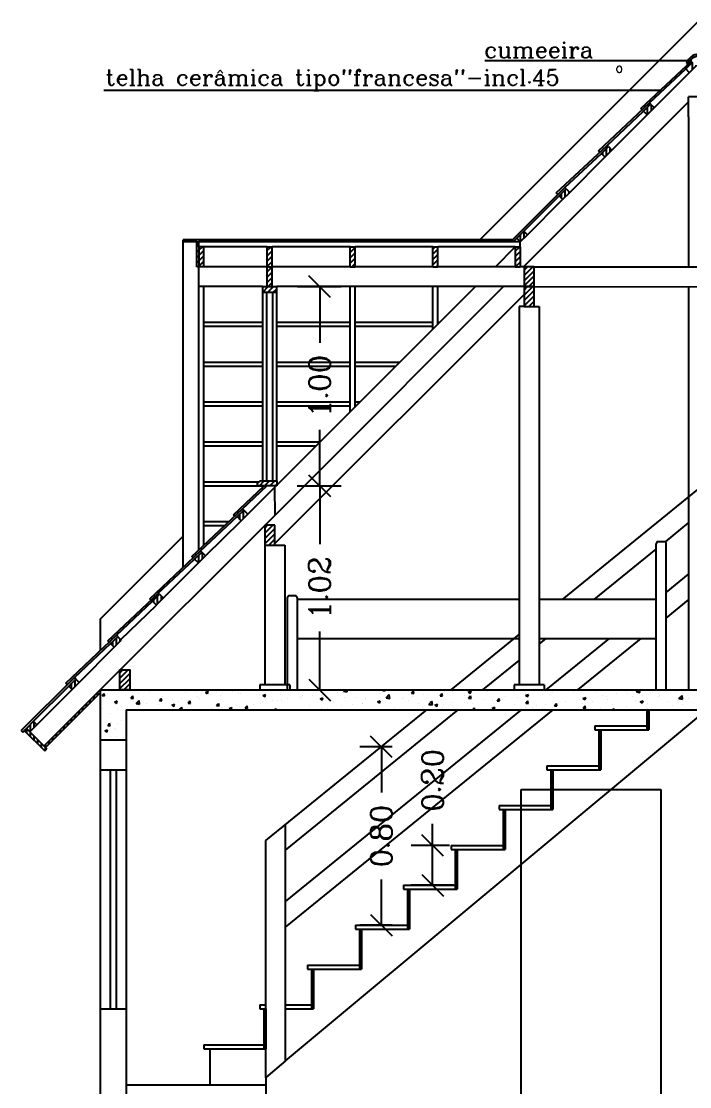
# Model space of a CAD drawing. Extents: x -79 to 141, y 7 to 81.
# Drawn here: x -57.72 to -54.37, y 42.88 to 48.23 of the extents above; entities that cross this region are included whole.
import ezdxf

# ---------------------------------------------------------------- set-up
doc = ezdxf.new("R2010")
doc.units = 0
doc.header["$LTSCALE"] = 10
doc.header["$MEASUREMENT"] = 0
doc.layers.get('0').update_dxf_attribs({"linetype": 'CONTINUOUS'})
doc.layers.get('DEFPOINTS').update_dxf_attribs({"linetype": 'CONTINUOUS'})
for name, color, linetype in [('CONCRETO', 5, 'CONTINUOUS'), ('COTAS', 244, 'CONTINUOUS'), ('EQUIPAMENTOS', 1, 'CONTINUOUS'), ('JANELA', 5, 'CONTINUOUS'), ('MADEIRAMENTODETELHADO', 244, 'CONTINUOUS'), ('PAREDECORTE', 3, 'CONTINUOUS'), ('PAREDES', 7, 'CONTINUOUS'), ('PORTA', 1, 'CONTINUOUS'), ('TEXTO', 1, 'CONTINUOUS')]:
    doc.layers.add(name, color=color, linetype=linetype)
doc.styles.add('ROMANC', font='ROMANC.SHX')
doc.styles.get("Standard").update_dxf_attribs({"font": 'ROMANC.SHX'})
doc.dimstyles.get("Standard").update_dxf_attribs({"dimscale": 0.6, "dimtxt": 0.18, "dimasz": 0.18, "dimexe": 0.18, "dimexo": 0.25, "dimgap": 0.09, "dimtad": 0, "dimzin": 0, "dimdsep": 46, "dimtxsty": 'Standard', "dimblk1": 'OBLIQUE', "dimblk2": 'OBLIQUE', "dimsah": 1, "dimcen": 0.09, "dimclrd": 30, "dimclre": 30, "dimadec": 0, "dimazin": 0, "dimtfac": 1, "dimtdec": 4, "dimtofl": 0, "dimtmove": 0, "dimatfit": 3, "dimldrblk": 'OBLIQUE', "dimfxl": 1, "dimtolj": 1, "dimtzin": 0, "dimarcsym": 0})

# ---------------------------------------------------------------- blocks, each defined once
blk = doc.blocks.new('_OBLIQUE')
at = {"color": 0, "linetype": 'ByBlock'}
blk.add_line((-0.5, -0.5), (0.5, 0.5), dxfattribs=at)
blk = doc.blocks.new('*D7')
at = {"color": 30, "linetype": 'ByBlock', "ltscale": 0.3}
for p, q in [((-33.1329, 68.416), (-32.913, 68.416)), ((-33.021, 68.416), (-33.021, 68.1349)), ((-33.021, 67.4167), (-33.021, 67.6978)), ((-33.1301, 67.4167), (-32.913, 67.4167))]:
    blk.add_line(p, q, dxfattribs=at)
at = {"layer": 'DEFPOINTS', "color": 0, "linetype": 'ByBlock', "ltscale": 0.3}
for p in [(-33.4329, 68.416), (-33.4301, 67.4167), (-33.021, 67.4167)]:
    blk.add_point(p, dxfattribs=at)
at = {"color": 30, "linetype": 'ByBlock', "ltscale": 0.3, "xscale": 0.108, "yscale": 0.108, "zscale": 0.108}
for p, rotation in [((-33.021, 68.416), 90), ((-33.021, 67.4167), 270)]:
    blk.add_blockref('_OBLIQUE', p, dxfattribs=dict(at, rotation=rotation))
at = {"color": 0, "linetype": 'ByBlock', "ltscale": 0.3, "insert": (-33.021, 67.9164), "char_height": 0.108, "attachment_point": 5, "rotation": 90}
blk.add_mtext('\\A1;1.00', dxfattribs=at)
blk = doc.blocks.new('*D4')
at = {"color": 30, "linetype": 'ByBlock', "ltscale": 0.3}
for p, q in [((-33.2056, 66.1077), (-33.3684, 66.1077)), ((-33.2604, 66.1077), (-33.2604, 65.8791)), ((-33.2604, 65.2133), (-33.2604, 65.4419)), ((-33.2056, 65.2133), (-33.3684, 65.2133))]:
    blk.add_line(p, q, dxfattribs=at)
at = {"layer": 'DEFPOINTS', "color": 0, "linetype": 'ByBlock', "ltscale": 0.3}
for p in [(-33.2604, 66.1077), (-32.9056, 66.1077), (-32.9056, 65.2133)]:
    blk.add_point(p, dxfattribs=at)
at = {"color": 30, "linetype": 'ByBlock', "ltscale": 0.3, "xscale": 0.108, "yscale": 0.108, "zscale": 0.108}
for p, rotation in [((-33.2604, 66.1077), 90), ((-33.2604, 65.2133), 270)]:
    blk.add_blockref('_OBLIQUE', p, dxfattribs=dict(at, rotation=rotation))
at = {"color": 0, "linetype": 'ByBlock', "ltscale": 0.3, "insert": (-33.2604, 65.6605), "char_height": 0.108, "attachment_point": 5, "rotation": 90}
blk.add_mtext('\\A1;{0.80}', dxfattribs=at)
blk = doc.blocks.new('*D6')
at = {"color": 30, "linetype": 'ByBlock', "ltscale": 0.3}
for p, q in [((-33.1336, 67.4167), (-32.913, 67.4167)), ((-33.021, 67.4167), (-33.021, 67.1236)), ((-33.021, 66.3933), (-33.021, 66.6865)), ((-33.0901, 66.3933), (-32.913, 66.3933))]:
    blk.add_line(p, q, dxfattribs=at)
at = {"layer": 'DEFPOINTS', "color": 0, "linetype": 'ByBlock', "ltscale": 0.3}
for p in [(-33.4336, 67.4167), (-33.3901, 66.3933), (-33.021, 66.3933)]:
    blk.add_point(p, dxfattribs=at)
at = {"color": 30, "linetype": 'ByBlock', "ltscale": 0.3, "xscale": 0.108, "yscale": 0.108, "zscale": 0.108}
for p, rotation in [((-33.021, 67.4167), 90), ((-33.021, 66.3933), 270)]:
    blk.add_blockref('_OBLIQUE', p, dxfattribs=dict(at, rotation=rotation))
at = {"color": 0, "linetype": 'ByBlock', "ltscale": 0.3, "insert": (-33.021, 66.905), "char_height": 0.108, "attachment_point": 5, "rotation": 90}
blk.add_mtext('\\A1;1.02', dxfattribs=at)
blk = doc.blocks.new('*D47')
at = {"color": 30, "linetype": 'ByBlock', "ltscale": 0.05}
for p, q in [((-35.6268, 35.0685), (-35.6268, 35.1765)), ((-35.5431, 35.0685), (-35.7348, 35.0685)), ((-35.6268, 34.8685), (-35.6268, 35.0685)), ((-35.5231, 34.8685), (-35.7348, 34.8685))]:
    blk.add_line(p, q, dxfattribs=at)
at = {"layer": 'DEFPOINTS', "color": 0, "linetype": 'ByBlock', "ltscale": 0.05}
for p in [(-35.6268, 35.0685), (-35.2431, 35.0685), (-35.2231, 34.8685)]:
    blk.add_point(p, dxfattribs=at)
at = {"color": 30, "linetype": 'ByBlock', "ltscale": 0.05, "xscale": 0.108, "yscale": 0.108, "zscale": 0.108}
for p, rotation in [((-35.6268, 35.0685), 90), ((-35.6268, 34.8685), 270)]:
    blk.add_blockref('_OBLIQUE', p, dxfattribs=dict(at, rotation=rotation))
at = {"color": 0, "linetype": 'ByBlock', "ltscale": 0.05, "insert": (-35.6268, 35.395), "char_height": 0.108, "attachment_point": 5, "rotation": 90}
blk.add_mtext('\\A1;{0.20}', dxfattribs=at)
blk = doc.blocks.new('*X49')
at = {"color": 0, "linetype": 'Continuous', "ltscale": 0.05}
for p, q in [((-37.1812, 36.0699), (-37.1812, 36.0915)), ((-37.1625, 36.0734), (-37.1625, 36.1092)), ((-37.1437, 36.0922), (-37.1437, 36.1031))]:
    blk.add_line(p, q, dxfattribs=at)
blk = doc.blocks.new('*X50')
at = {"color": 0, "linetype": 'Continuous', "ltscale": 0.05}
for p, q in [((-37.3875, 35.8534), (-37.3875, 35.8821)), ((-37.3687, 35.8667), (-37.3687, 35.9009)), ((-37.35, 35.8856), (-37.35, 35.8867)), ((-37.275, 35.8037), (-37.275, 35.8178)), ((-37.2562, 35.8225), (-37.2562, 35.8366)), ((-37.3312, 35.7475), (-37.3312, 35.7616)), ((-37.3125, 35.7662), (-37.3125, 35.7803)), ((-37.2937, 35.785), (-37.2937, 35.7991)), ((-37.3875, 35.6912), (-37.3875, 35.7053)), ((-37.3687, 35.71), (-37.3687, 35.7241)), ((-37.35, 35.7287), (-37.35, 35.7428)), ((-37.6125, 35.6542), (-37.6125, 35.6571)), ((-37.6125, 35.633), (-37.6125, 35.6542)), ((-37.5937, 35.6405), (-37.5937, 35.6759)), ((-37.575, 35.6593), (-37.575, 35.6874)), ((-37.4437, 35.635), (-37.4437, 35.6491)), ((-37.425, 35.6537), (-37.425, 35.6678)), ((-37.4062, 35.6725), (-37.4062, 35.6866)), ((-37.5937, 35.6142), (-37.5937, 35.6354)), ((-37.575, 35.5955), (-37.575, 35.6167)), ((-37.5562, 35.5767), (-37.5562, 35.5979)), ((-37.5, 35.5787), (-37.5, 35.5928)), ((-37.4812, 35.5975), (-37.4812, 35.6116)), ((-37.4625, 35.6162), (-37.4625, 35.6303)), ((-37.5375, 35.558), (-37.5375, 35.5792)), ((-37.5187, 35.5604), (-37.5187, 35.5741)), ((-37.5187, 35.5458), (-37.5187, 35.5604))]:
    blk.add_line(p, q, dxfattribs=at)
blk = doc.blocks.new('*X51')
at = {"color": 0, "linetype": 'Continuous', "ltscale": 0.05}
for p, q in [((-36.5437, 36.7041), (-36.5437, 36.7316)), ((-36.525, 36.7089), (-36.525, 36.7493)), ((-36.5062, 36.728), (-36.5062, 36.7317)), ((-36.7687, 36.5033), (-36.7687, 36.5067)), ((-36.75, 36.4868), (-36.75, 36.5244)), ((-36.7312, 36.5056), (-36.7312, 36.5365)), ((-36.975, 36.2869), (-36.975, 36.3)), ((-36.9562, 36.2806), (-36.9562, 36.3188)), ((-36.9375, 36.2992), (-36.9375, 36.32))]:
    blk.add_line(p, q, dxfattribs=at)
blk = doc.blocks.new('*X52')
at = {"color": 0, "linetype": 'Continuous', "ltscale": 0.05}
for p, q in [((-34.275, 38.9593), (-34.275, 38.9964)), ((-34.2562, 38.978), (-34.2562, 38.9821)), ((-34.2, 38.9455), (-34.2, 38.9826)), ((-34.1812, 38.9626), (-34.1812, 38.9639)), ((-34.5187, 38.7496), (-34.5187, 38.7524)), ((-34.5, 38.7343), (-34.5, 38.7712)), ((-34.4813, 38.753), (-34.4813, 38.7828)), ((-34.0125, 38.758), (-34.0125, 38.7778)), ((-33.9937, 38.7393), (-33.9937, 38.7761)), ((-33.975, 38.7446), (-33.975, 38.7574)), ((-34.725, 38.5316), (-34.725, 38.5453)), ((-34.7062, 38.528), (-34.7062, 38.564)), ((-34.6875, 38.5468), (-34.6875, 38.5648)), ((-33.8062, 38.5518), (-33.8062, 38.5598)), ((-33.7875, 38.533), (-33.7875, 38.569)), ((-33.7687, 38.5266), (-33.7687, 38.5503)), ((-34.9312, 38.3136), (-34.9312, 38.3384)), ((-34.9125, 38.3218), (-34.9125, 38.3571)), ((-34.8937, 38.3405), (-34.8937, 38.3468)), ((-33.5812, 38.3268), (-33.5812, 38.3605)), ((-33.5625, 38.3086), (-33.5625, 38.3434)), ((-35.1375, 38.0968), (-35.1375, 38.1321)), ((-35.1187, 38.1155), (-35.1187, 38.1475)), ((-33.375, 38.1205), (-33.375, 38.1425)), ((-33.3563, 38.1018), (-33.3563, 38.1371)), ((-33.3375, 38.1093), (-33.3375, 38.1184))]:
    blk.add_line(p, q, dxfattribs=at)
blk = doc.blocks.new('*X55')
at = {"color": 0, "linetype": 'Continuous', "ltscale": 0.05}
for p, q in [((-37.1451, 35.9079), (-37.1045, 35.9485)), ((-37.1451, 35.9344), (-37.131, 35.9485)), ((-37.1451, 35.8814), (-37.0951, 35.9314)), ((-37.1451, 35.8549), (-37.0951, 35.9049)), ((-37.1249, 35.8485), (-37.0951, 35.8783)), ((-37.0984, 35.8485), (-37.0951, 35.8518))]:
    blk.add_line(p, q, dxfattribs=at)
blk = doc.blocks.new('*X56')
at = {"color": 0, "linetype": 'Continuous', "ltscale": 0.05}
for p, q in [((-36.4463, 36.8719), (-36.4213, 36.8969)), ((-36.4198, 36.8719), (-36.3948, 36.8969)), ((-36.3932, 36.8719), (-36.3682, 36.8969)), ((-36.3667, 36.8719), (-36.3589, 36.8797)), ((-36.4189, 36.6606), (-36.4052, 36.6743)), ((-36.4189, 36.634), (-36.3787, 36.6743)), ((-36.4189, 36.6075), (-36.3689, 36.6575)), ((-36.4189, 36.581), (-36.3689, 36.631)), ((-36.3992, 36.5743), (-36.3689, 36.6045)), ((-36.3727, 36.5743), (-36.3689, 36.578))]:
    blk.add_line(p, q, dxfattribs=at)
blk = doc.blocks.new('*X57')
at = {"color": 0, "linetype": 'Continuous', "ltscale": 0.05}
for p, q in [((-36.7589, 38.0706), (-36.7489, 38.0806)), ((-36.7589, 38.0441), (-36.7489, 38.0541)), ((-36.7489, 38.0541), (-36.7319, 38.0712)), ((-36.7489, 38.0276), (-36.7239, 38.0526)), ((-36.4064, 38.0519), (-36.3872, 38.0712)), ((-36.4064, 38.0254), (-36.3814, 38.0504)), ((-35.9914, 38.0692), (-35.9894, 38.0712)), ((-35.9914, 38.0427), (-35.9664, 38.0677)), ((-35.5764, 38.0599), (-35.5652, 38.0712)), ((-35.5764, 38.0334), (-35.5514, 38.0584)), ((-35.1631, 38.049), (-35.1409, 38.0712)), ((-35.1631, 38.0224), (-35.1381, 38.0474)), ((-36.7589, 38.0176), (-36.7489, 38.0276)), ((-36.7589, 37.9911), (-36.7489, 38.0011)), ((-36.7489, 38.0011), (-36.7239, 38.0261)), ((-36.7489, 37.9746), (-36.7239, 37.9996)), ((-36.4064, 37.9989), (-36.3814, 38.0239)), ((-36.4064, 37.9724), (-36.3814, 37.9974)), ((-35.9914, 38.0161), (-35.9664, 38.0411)), ((-35.9914, 37.9896), (-35.9664, 38.0146)), ((-35.5764, 38.0069), (-35.5514, 38.0319)), ((-35.5764, 37.9804), (-35.5514, 38.0054)), ((-35.1631, 37.9959), (-35.1381, 38.0209)), ((-35.1614, 37.9712), (-35.1381, 37.9944)), ((-36.7524, 37.9712), (-36.7489, 37.9746)), ((-36.7258, 37.9712), (-36.7239, 37.9731)), ((-36.4064, 37.9458), (-36.3814, 37.9708)), ((-36.4064, 37.9193), (-36.3814, 37.9443)), ((-35.9834, 37.9712), (-35.9664, 37.9881)), ((-35.5591, 37.9712), (-35.5514, 37.9788)), ((-36.4064, 37.8928), (-36.3814, 37.9178)), ((-36.4016, 37.8712), (-36.3814, 37.8913)), ((-36.4289, 37.8438), (-36.4016, 37.8712)), ((-36.4289, 37.8703), (-36.4281, 37.8712)), ((-36.4051, 37.8412), (-36.3751, 37.8712)), ((-36.3785, 37.8412), (-36.3589, 37.8608))]:
    blk.add_line(p, q, dxfattribs=at)
blk = doc.blocks.new('*X58')
at = {"color": 0, "linetype": 'Continuous', "ltscale": 0.05}
for p, q in [((-35.1193, 37.8277), (-35.0757, 37.8712)), ((-35.1193, 37.8542), (-35.1023, 37.8712)), ((-35.1193, 37.8011), (-35.0693, 37.8511)), ((-35.1193, 37.7746), (-35.0693, 37.8246)), ((-35.0962, 37.7712), (-35.0693, 37.7981)), ((-35.0697, 37.7712), (-35.0693, 37.7716))]:
    blk.add_line(p, q, dxfattribs=at)
blk = doc.blocks.new('*X95')
at = {"color": 0, "linetype": 'Continuous', "ltscale": 0.05}
for p, q in [((-37.2421, 35.8435), (-37.2421, 35.8435)), ((-37.2342, 35.8199), (-37.2245, 35.8314)), ((-37.2342, 35.8199), (-37.2222, 35.8189)), ((-37.2222, 35.8189), (-37.2245, 35.8314)), ((-37.2099, 35.8281), (-37.2099, 35.8281)), ((-37.1543, 35.8149), (-37.1543, 35.8149)), ((-37.0907, 35.8073), (-37.0811, 35.8188)), ((-37.0907, 35.8073), (-37.0787, 35.8063)), ((-37.0836, 35.8447), (-37.0836, 35.8447)), ((-37.0787, 35.8063), (-37.081, 35.8189)), ((-37.0504, 35.8299), (-37.0504, 35.8299)), ((-36.9987, 35.8485), (-36.9944, 35.8456)), ((-36.9943, 35.8456), (-36.9934, 35.8485)), ((-36.9477, 35.844), (-36.9477, 35.844)), ((-36.9472, 35.7948), (-36.9376, 35.8063)), ((-36.9353, 35.7938), (-36.9376, 35.8063)), ((-36.9324, 35.8135), (-36.9324, 35.8135)), ((-36.873, 35.8459), (-36.873, 35.8459)), ((-36.834, 35.8056), (-36.834, 35.8056)), ((-36.8158, 35.8336), (-36.8158, 35.8336)), ((-36.7663, 35.8414), (-36.7663, 35.8414)), ((-36.7582, 35.8156), (-36.7582, 35.8156)), ((-36.7453, 35.8052), (-36.7453, 35.8052)), ((-36.7169, 35.8363), (-36.7029, 35.8417)), ((-36.7169, 35.8363), (-36.707, 35.8296)), ((-36.7069, 35.8296), (-36.7029, 35.8417)), ((-36.6595, 35.8368), (-36.6595, 35.8368)), ((-36.6426, 35.8193), (-36.6426, 35.8193)), ((-36.6319, 35.8322), (-36.6319, 35.8322)), ((-36.5819, 35.8388), (-36.5819, 35.8388)), ((-36.5527, 35.8323), (-36.5527, 35.8323)), ((-36.5416, 35.8321), (-36.5416, 35.8321)), ((-36.446, 35.8278), (-36.446, 35.8278)), ((-36.4377, 35.8471), (-36.4377, 35.8471)), ((-36.4295, 35.8203), (-36.4155, 35.8256)), ((-36.4295, 35.8203), (-36.4195, 35.8136)), ((-36.4195, 35.8136), (-36.4154, 35.8257)), ((-36.3392, 35.8233), (-36.3392, 35.8233)), ((-36.3066, 35.8031), (-36.3066, 35.8031)), ((-36.2409, 35.8143), (-36.2409, 35.8143)), ((-36.2364, 35.8074), (-36.2364, 35.8074)), ((-36.2324, 35.8188), (-36.2324, 35.8188)), ((-36.1803, 35.8197), (-36.1803, 35.8197)), ((-36.142, 35.8042), (-36.128, 35.8096)), ((-36.142, 35.8042), (-36.1321, 35.7975)), ((-36.1325, 35.8224), (-36.1325, 35.8224)), ((-36.1321, 35.7976), (-36.128, 35.8096)), ((-36.1302, 35.8263), (-36.1302, 35.8263)), ((-36.1257, 35.8143), (-36.1257, 35.8143)), ((-36.1242, 35.8344), (-36.1242, 35.8344)), ((-36.0545, 35.8363), (-36.0545, 35.8363)), ((-36.0298, 35.8364), (-36.0298, 35.8364)), ((-36.0238, 35.842), (-36.0175, 35.8485)), ((-36.0238, 35.842), (-36.006, 35.8392)), ((-36.0189, 35.8098), (-36.0189, 35.8098)), ((-36.0059, 35.8393), (-36.007, 35.8485)), ((-35.9597, 35.8105), (-35.9597, 35.8105)), ((-35.9121, 35.8053), (-35.9121, 35.8053)), ((-35.843, 35.8305), (-35.843, 35.8305)), ((-35.8274, 35.8448), (-35.8243, 35.8485)), ((-35.8274, 35.8448), (-35.8154, 35.8438)), ((-35.8154, 35.8438), (-35.8163, 35.8485)), ((-35.8103, 35.8089), (-35.7947, 35.8251)), ((-35.8103, 35.8089), (-35.7925, 35.8061)), ((-35.7925, 35.8061), (-35.7947, 35.8251)), ((-35.7287, 35.8072), (-35.7287, 35.8072)), ((-35.7247, 35.8118), (-35.7247, 35.8118)), ((-35.6839, 35.8323), (-35.6743, 35.8438)), ((-35.6839, 35.8323), (-35.672, 35.8312)), ((-35.6803, 35.8485), (-35.6766, 35.846)), ((-35.6786, 35.8138), (-35.6786, 35.8138)), ((-35.6766, 35.846), (-35.6758, 35.8485)), ((-35.6719, 35.8313), (-35.6743, 35.8438)), ((-35.6237, 35.8246), (-35.6237, 35.8246)), ((-35.6029, 35.8238), (-35.6029, 35.8238)), ((-35.5405, 35.8197), (-35.5308, 35.8312)), ((-35.5405, 35.8197), (-35.5285, 35.8187)), ((-35.5285, 35.8187), (-35.5308, 35.8312)), ((-35.5198, 35.8396), (-35.5198, 35.8396)), ((-35.4765, 35.8404), (-35.4765, 35.8404)), ((-35.4265, 35.847), (-35.4265, 35.847)), ((-35.4168, 35.8206), (-35.4168, 35.8206)), ((-35.3992, 35.8367), (-35.3851, 35.8421)), ((-35.3992, 35.8367), (-35.3892, 35.83)), ((-35.397, 35.8072), (-35.3874, 35.8187)), ((-35.397, 35.8072), (-35.3851, 35.8061)), ((-35.3892, 35.83), (-35.3851, 35.8421)), ((-35.385, 35.8062), (-35.3874, 35.8187)), ((-35.3001, 35.8406), (-35.3001, 35.8406)), ((-35.2536, 35.7946), (-35.2439, 35.8061)), ((-35.2416, 35.7936), (-35.2439, 35.8061)), ((-35.2146, 35.8149), (-35.2146, 35.8149)), ((-35.1512, 35.8113), (-35.1512, 35.8113)), ((-35.1119, 35.8289), (-35.1119, 35.8289)), ((-35.1117, 35.8207), (-35.0977, 35.8261)), ((-35.1117, 35.8207), (-35.1018, 35.814)), ((-35.1017, 35.814), (-35.0977, 35.8261)), ((-35.0249, 35.8279), (-35.0249, 35.8279)), ((-35.0109, 35.8417), (-35.0109, 35.8417)), ((-34.9761, 35.844), (-34.9761, 35.844)), ((-34.9748, 35.8345), (-34.9748, 35.8345)), ((-34.8991, 35.8445), (-34.8991, 35.8445)), ((-34.8693, 35.8395), (-34.8693, 35.8395)), ((-34.8243, 35.8047), (-34.8103, 35.8101)), ((-34.8243, 35.8047), (-34.8144, 35.798)), ((-34.8143, 35.798), (-34.8103, 35.8101)), ((-34.8068, 35.8042), (-34.8068, 35.8042)), ((-34.7625, 35.835), (-34.7625, 35.835)), ((-34.7252, 35.8214), (-34.7252, 35.8214)), ((-34.7058, 35.817), (-34.7058, 35.817)), ((-34.6558, 35.8304), (-34.6558, 35.8304)), ((-34.6086, 35.8414), (-34.6086, 35.8414)), ((-34.6019, 35.832), (-34.6019, 35.832)), ((-34.5733, 35.8154), (-34.5733, 35.8154)), ((-34.5561, 35.8382), (-34.5463, 35.8485)), ((-34.5561, 35.8382), (-34.5384, 35.8354)), ((-34.549, 35.8259), (-34.549, 35.8259)), ((-34.5383, 35.8355), (-34.5398, 35.8485)), ((-34.5232, 35.822), (-34.5232, 35.822)), ((-34.4992, 35.8461), (-34.4992, 35.8461)), ((-34.4844, 35.8483), (-34.4844, 35.8483)), ((-34.4475, 35.832), (-34.4475, 35.832)), ((-34.444, 35.8175), (-34.444, 35.8175)), ((-34.4422, 35.8214), (-34.4422, 35.8214)), ((-34.3776, 35.8438), (-34.3776, 35.8438)), ((-34.3619, 35.8485), (-34.3589, 35.8465)), ((-34.3589, 35.8465), (-34.3582, 35.8485)), ((-34.3427, 35.8051), (-34.3271, 35.8213)), ((-34.3427, 35.8051), (-34.3249, 35.8023)), ((-34.3355, 35.8169), (-34.3355, 35.8169)), ((-34.3274, 35.8375), (-34.3274, 35.8375)), ((-34.3249, 35.8023), (-34.3271, 35.8213)), ((-34.2967, 35.8073), (-34.2967, 35.8073)), ((-37.2323, 35.7572), (-37.2323, 35.7572)), ((-37.1724, 35.7878), (-37.1584, 35.7932)), ((-37.1724, 35.7878), (-37.1624, 35.7811)), ((-37.1657, 35.7735), (-37.1657, 35.7735)), ((-37.1624, 35.7811), (-37.1583, 35.7932)), ((-37.1362, 35.7658), (-37.1362, 35.7658)), ((-37.1255, 35.7527), (-37.1255, 35.7527)), ((-37.0861, 35.7724), (-37.0861, 35.7724)), ((-37.0645, 35.7796), (-37.0489, 35.7958)), ((-37.0645, 35.7796), (-37.0467, 35.7768)), ((-37.0528, 35.7633), (-37.0528, 35.7633)), ((-37.0491, 35.7935), (-37.0491, 35.7935)), ((-37.0467, 35.7768), (-37.0489, 35.7958)), ((-37.0104, 35.7824), (-37.0104, 35.7824)), ((-36.9502, 35.7774), (-36.9502, 35.7774)), ((-36.9472, 35.7948), (-36.9353, 35.7937)), ((-36.8849, 35.7718), (-36.8709, 35.7771)), ((-36.8849, 35.7718), (-36.875, 35.7651)), ((-36.8841, 35.799), (-36.8841, 35.799)), ((-36.875, 35.7651), (-36.8709, 35.7772)), ((-36.8491, 35.7902), (-36.8491, 35.7902)), ((-36.8491, 35.7485), (-36.8355, 35.7627)), ((-36.8338, 35.7485), (-36.8354, 35.7627)), ((-36.8038, 35.7822), (-36.7942, 35.7937)), ((-36.8038, 35.7822), (-36.7918, 35.7812)), ((-36.7918, 35.7812), (-36.7941, 35.7938)), ((-36.6845, 35.7533), (-36.6845, 35.7533)), ((-36.6603, 35.7697), (-36.6507, 35.7812)), ((-36.6603, 35.7697), (-36.6484, 35.7686)), ((-36.6484, 35.7687), (-36.6507, 35.7812)), ((-36.645, 35.7527), (-36.645, 35.7527)), ((-36.6345, 35.7599), (-36.6345, 35.7599)), ((-36.5975, 35.7558), (-36.5835, 35.7611)), ((-36.5975, 35.7558), (-36.5876, 35.749)), ((-36.5908, 35.7543), (-36.5908, 35.7543)), ((-36.5875, 35.7491), (-36.5835, 35.7612)), ((-36.5587, 35.7699), (-36.5587, 35.7699)), ((-36.544, 35.7655), (-36.544, 35.7655)), ((-36.5169, 35.7571), (-36.5072, 35.7686)), ((-36.5169, 35.7571), (-36.5049, 35.7561)), ((-36.5049, 35.7561), (-36.5072, 35.7687)), ((-36.4742, 35.7743), (-36.4742, 35.7743)), ((-36.4401, 35.7805), (-36.4401, 35.7805)), ((-36.4324, 35.7865), (-36.4324, 35.7865)), ((-36.3824, 35.7931), (-36.3824, 35.7931)), ((-36.3702, 35.7485), (-36.3638, 35.7561)), ((-36.3624, 35.7485), (-36.3638, 35.7561)), ((-36.3575, 35.7943), (-36.3575, 35.7943)), ((-36.3374, 35.7946), (-36.3374, 35.7946)), ((-36.3096, 35.7504), (-36.3096, 35.7504)), ((-36.193, 35.7704), (-36.193, 35.7704)), ((-36.135, 35.7558), (-36.135, 35.7558)), ((-36.1071, 35.7574), (-36.1071, 35.7574)), ((-36.0763, 35.7904), (-36.0763, 35.7904)), ((-36.0323, 35.7699), (-36.0323, 35.7699)), ((-35.9808, 35.774), (-35.9808, 35.774)), ((-35.9312, 35.7827), (-35.9312, 35.7827)), ((-35.9307, 35.7806), (-35.9307, 35.7806)), ((-35.855, 35.7906), (-35.855, 35.7906)), ((-35.8546, 35.7882), (-35.8406, 35.7936)), ((-35.8546, 35.7882), (-35.8447, 35.7815)), ((-35.8446, 35.7815), (-35.8406, 35.7936)), ((-35.8274, 35.7977), (-35.8274, 35.7977)), ((-35.8054, 35.8008), (-35.8054, 35.8008)), ((-35.7667, 35.7605), (-35.7667, 35.7605)), ((-35.6986, 35.7962), (-35.6986, 35.7962)), ((-35.65, 35.7805), (-35.65, 35.7805)), ((-35.6261, 35.758), (-35.6261, 35.758)), ((-35.5969, 35.7758), (-35.5813, 35.792)), ((-35.5969, 35.7758), (-35.5791, 35.773)), ((-35.5918, 35.7917), (-35.5918, 35.7917)), ((-35.5791, 35.773), (-35.5813, 35.792)), ((-35.5672, 35.7722), (-35.5532, 35.7776)), ((-35.5672, 35.7722), (-35.5572, 35.7655)), ((-35.5572, 35.7655), (-35.5532, 35.7776)), ((-35.5334, 35.8005), (-35.5334, 35.8005)), ((-35.5292, 35.7615), (-35.5292, 35.7615)), ((-35.5222, 35.773), (-35.5222, 35.773)), ((-35.4851, 35.7872), (-35.4851, 35.7872)), ((-35.4791, 35.7681), (-35.4791, 35.7681)), ((-35.4195, 35.7871), (-35.4195, 35.7871)), ((-35.4033, 35.7781), (-35.4033, 35.7781)), ((-35.3783, 35.7827), (-35.3783, 35.7827)), ((-35.3779, 35.7485), (-35.3678, 35.7589)), ((-35.3666, 35.7485), (-35.3678, 35.7589)), ((-35.3185, 35.7999), (-35.3185, 35.7999)), ((-35.2798, 35.7562), (-35.2658, 35.7616)), ((-35.2798, 35.7562), (-35.2698, 35.7495)), ((-35.277, 35.7947), (-35.277, 35.7947)), ((-35.2715, 35.7782), (-35.2715, 35.7782)), ((-35.2698, 35.7495), (-35.2657, 35.7616)), ((-35.2536, 35.7946), (-35.2416, 35.7936)), ((-35.227, 35.8013), (-35.227, 35.8013)), ((-35.1648, 35.7737), (-35.1648, 35.7737)), ((-35.1144, 35.7624), (-35.1144, 35.7624)), ((-35.1101, 35.7821), (-35.1005, 35.7936)), ((-35.1101, 35.7821), (-35.0982, 35.781)), ((-35.0981, 35.7811), (-35.1005, 35.7936)), ((-35.0775, 35.749), (-35.0775, 35.749)), ((-35.0751, 35.7613), (-35.0751, 35.7613)), ((-35.058, 35.7692), (-35.058, 35.7692)), ((-35.0275, 35.7556), (-35.0275, 35.7556)), ((-35.0133, 35.7752), (-35.0133, 35.7752)), ((-34.9667, 35.7695), (-34.957, 35.781)), ((-34.9667, 35.7695), (-34.9547, 35.7685)), ((-34.9585, 35.7813), (-34.9585, 35.7813)), ((-34.9547, 35.7685), (-34.957, 35.781)), ((-34.9517, 35.7656), (-34.9517, 35.7656)), ((-34.9513, 35.7647), (-34.9513, 35.7647)), ((-34.9095, 35.7902), (-34.9095, 35.7902)), ((-34.8445, 35.7602), (-34.8445, 35.7602)), ((-34.8418, 35.8013), (-34.8418, 35.8013)), ((-34.8254, 35.7822), (-34.8254, 35.7822)), ((-34.8232, 35.757), (-34.8136, 35.7685)), ((-34.8232, 35.757), (-34.8113, 35.7559)), ((-34.8112, 35.756), (-34.8135, 35.7685)), ((-34.7939, 35.7574), (-34.7939, 35.7574)), ((-34.7753, 35.7888), (-34.7753, 35.7888)), ((-34.7377, 35.7556), (-34.7377, 35.7556)), ((-34.7082, 35.7505), (-34.7082, 35.7505)), ((-34.6996, 35.7988), (-34.6996, 35.7988)), ((-34.6773, 35.7774), (-34.6773, 35.7774)), ((-34.6764, 35.7485), (-34.6701, 35.7559)), ((-34.6687, 35.7485), (-34.6701, 35.7559)), ((-34.631, 35.7511), (-34.631, 35.7511)), ((-34.6043, 35.7655), (-34.6043, 35.7655)), ((-34.5606, 35.7975), (-34.5606, 35.7975)), ((-34.5369, 35.7887), (-34.5229, 35.794)), ((-34.5369, 35.7887), (-34.5269, 35.782)), ((-34.5269, 35.782), (-34.5228, 35.7941)), ((-34.5016, 35.7795), (-34.5016, 35.7795)), ((-34.5001, 35.7531), (-34.5001, 35.7531)), ((-34.4006, 35.7923), (-34.4006, 35.7923)), ((-34.3738, 35.7697), (-34.3738, 35.7697)), ((-34.3237, 35.7763), (-34.3237, 35.7763)), ((-37.1901, 35.7303), (-37.1901, 35.7303)), ((-37.1567, 35.7483), (-37.1567, 35.7483)), ((-37.221, 35.6428), (-37.207, 35.6481)), ((-37.221, 35.6428), (-37.2111, 35.636)), ((-37.2111, 35.6361), (-37.207, 35.6482)), ((-37.2064, 35.6695), (-37.1968, 35.6809)), ((-37.2064, 35.6695), (-37.1944, 35.6684)), ((-37.1944, 35.6684), (-37.1967, 35.681)), ((-37.1888, 35.687), (-37.1888, 35.687)), ((-37.174, 35.6542), (-37.174, 35.6542)), ((-37.1653, 35.651), (-37.1653, 35.651)), ((-37.1592, 35.6817), (-37.1592, 35.6817)), ((-37.1387, 35.6935), (-37.1387, 35.6935)), ((-37.2414, 35.6081), (-37.2414, 35.6081)), ((-37.2383, 35.5985), (-37.2358, 35.601)), ((-37.2355, 35.5985), (-37.2358, 35.601)), ((-37.1913, 35.6147), (-37.1913, 35.6147)), ((-37.1616, 35.6152), (-37.1616, 35.6152)), ((-37.1261, 35.6103), (-37.1261, 35.6103)), ((-37.1156, 35.6246), (-37.1156, 35.6246))]:
    blk.add_line(p, q, dxfattribs=at)

msp = doc.modelspace()

# ---------------------------------------------------------------- linework, layer by layer
at = {"layer": 'CONCRETO', "color": 30, "linetype": 'Continuous', "ltscale": 0.3}
for p, q in [((-56.37735, 44.89891), (-56.52735, 44.89891)), ((-55.10267, 44.89891), (-55.25164, 44.89891))]:
    msp.add_line(p, q, dxfattribs=at)
at = {"layer": 'CONCRETO', "color": 5, "linetype": 'Continuous', "ltscale": 0.3}
for p, q in [((-57.32779, 44.87391), (-51.32779, 44.87391)), ((-57.32779, 44.87391), (-57.32779, 44.62391)), ((-57.19779, 44.77391), (-53.58779, 44.77391)), ((-57.19779, 44.77391), (-57.19779, 44.62391))]:
    msp.add_line(p, q, dxfattribs=at)
at = {"layer": 'CONCRETO', "color": 3, "linetype": 'Continuous', "ltscale": 0.3}
msp.add_line((-57.32779, 44.62391), (-57.19779, 44.62391), dxfattribs=at)
at = {"layer": 'EQUIPAMENTOS', "color": 244, "linetype": 'Continuous', "ltscale": 0.3}
for p, q in [((-55.00932, 45.32767), (-54.2778, 45.92204)), ((-54.49433, 45.61726), (-54.3778, 45.71194)), ((-54.85074, 45.32767), (-54.53973, 45.58037)), ((-54.48973, 45.3633), (-54.3778, 45.45424)), ((-54.48973, 45.23445), (-54.3778, 45.3254)), ((-55.56779, 44.87391), (-55.22664, 45.1511)), ((-55.12767, 45.10267), (-55.09146, 45.13208)), ((-55.09205, 44.87391), (-54.7743, 45.13208)), ((-54.93347, 44.87391), (-54.61572, 45.13208)), ((-55.40921, 44.87391), (-55.22664, 45.02225)), ((-56.49779, 44.11829), (-55.69087, 44.77391)), ((-56.39779, 43.68415), (-55.05655, 44.77391)), ((-56.39779, 43.813), (-55.21513, 44.77391)), ((-56.39779, 43.01406), (-54.28597, 44.77391)), ((-56.39779, 44.07069), (-55.53229, 44.77391)), ((-54.58779, 44.77391), (-54.58779, 44.67391)), ((-54.57779, 44.77391), (-54.57779, 44.67391)), ((-54.84779, 44.69391), (-54.58779, 44.69391)), ((-54.84779, 44.69391), (-54.84779, 44.67391)), ((-54.84779, 44.67391), (-54.57779, 44.67391)), ((-54.82779, 44.67391), (-54.82779, 44.47391)), ((-54.81779, 44.67391), (-54.81779, 44.47391)), ((-55.08779, 44.49391), (-54.82779, 44.49391)), ((-55.08779, 44.49391), (-55.08779, 44.47391)), ((-55.08779, 44.47391), (-54.81779, 44.47391)), ((-55.06779, 44.47391), (-55.06779, 44.27391)), ((-55.05779, 44.47391), (-55.05779, 44.27391)), ((-55.05779, 44.47391), (-54.81779, 44.47391)), ((-55.32779, 44.29391), (-55.06779, 44.29391)), ((-55.32779, 44.29391), (-55.32779, 44.27391)), ((-55.32779, 44.27391), (-55.05779, 44.27391)), ((-55.30779, 44.27391), (-55.30779, 44.07391)), ((-55.29779, 44.27391), (-55.05779, 44.27391)), ((-55.29779, 44.27391), (-55.29779, 44.07391)), ((-56.39779, 43.01406), (-56.39779, 44.19954)), ((-56.49779, 43.27391), (-56.49779, 44.11829)), ((-55.56779, 44.09391), (-55.30779, 44.09391)), ((-55.56779, 44.09391), (-55.56779, 44.07391)), ((-55.56779, 44.07391), (-55.29779, 44.07391)), ((-55.54779, 44.07391), (-55.54779, 43.87391)), ((-55.53779, 44.07391), (-55.53779, 43.87391)), ((-55.53779, 44.07391), (-55.29779, 44.07391)), ((-55.80779, 43.89391), (-55.54779, 43.89391)), ((-55.80779, 43.89391), (-55.80779, 43.87391)), ((-55.80779, 43.87391), (-55.53779, 43.87391)), ((-55.78779, 43.87391), (-55.78779, 43.67391)), ((-55.77779, 43.87391), (-55.53779, 43.87391)), ((-55.77779, 43.87391), (-55.77779, 43.67391)), ((-56.04779, 43.69391), (-55.78779, 43.69391)), ((-56.04779, 43.69391), (-56.04779, 43.67391)), ((-56.04779, 43.67391), (-55.77779, 43.67391)), ((-56.02779, 43.67391), (-56.02779, 43.47391)), ((-56.01779, 43.67391), (-55.77779, 43.67391)), ((-56.01779, 43.67391), (-56.01779, 43.47391)), ((-56.28779, 43.49391), (-56.28779, 43.47391)), ((-56.28779, 43.49391), (-56.02779, 43.49391)), ((-56.28779, 43.47391), (-56.01779, 43.47391)), ((-56.26779, 43.47391), (-56.26779, 43.27391)), ((-56.25779, 43.47391), (-56.25779, 43.27391)), ((-56.25779, 43.47391), (-56.01779, 43.47391)), ((-56.52779, 43.29391), (-56.49779, 43.29391)), ((-56.52779, 43.29391), (-56.52779, 43.27391)), ((-56.39779, 43.29391), (-56.26779, 43.29391)), ((-56.52779, 43.27391), (-56.49779, 43.27391)), ((-56.50779, 43.27391), (-56.50779, 43.07391)), ((-56.39779, 43.27391), (-56.25779, 43.27391)), ((-56.39779, 43.27391), (-56.25779, 43.27391)), ((-56.80779, 43.09391), (-56.50779, 43.09391)), ((-56.80779, 43.09391), (-56.80779, 43.07391)), ((-56.80779, 43.07391), (-56.49779, 43.07391)), ((-56.77779, 43.07391), (-56.77779, 42.89391)), ((-56.76779, 43.07391), (-56.49779, 43.07391)), ((-56.39779, 43.01406), (-56.49779, 42.93073)), ((-56.49779, 42.93073), (-56.49779, 42.27391)), ((-57.19779, 42.89391), (-56.49779, 42.89391))]:
    msp.add_line(p, q, dxfattribs=at)
at = {"layer": 'EQUIPAMENTOS', "color": 244, "linetype": 'Continuous', "ltscale": 0.05}
msp.add_line((-54.3778, 45.84079), (-54.3778, 44.87391), dxfattribs=at)
at = {"layer": 'EQUIPAMENTOS', "linetype": 'Continuous', "ltscale": 0.05}
for p, q in [((-54.53973, 44.87327), (-54.53973, 45.60726)), ((-54.49973, 45.61726), (-54.52973, 45.61726)), ((-54.48973, 44.87767), (-54.48973, 45.60726)), ((-56.38973, 45.33601), (-56.38973, 44.87767)), ((-56.34973, 45.34601), (-56.37973, 45.34601)), ((-56.33973, 45.33601), (-56.33973, 44.87327)), ((-55.22664, 45.32767), (-56.33973, 45.32767)), ((-54.53973, 45.32767), (-55.12767, 45.32767)), ((-56.33973, 45.13208), (-55.22664, 45.13208)), ((-55.12767, 45.13208), (-54.53973, 45.13208))]:
    msp.add_line(p, q, dxfattribs=at)
at = {"layer": 'EQUIPAMENTOS', "color": 30, "linetype": 'Continuous', "ltscale": 0.05}
for p, q in [((-55.21779, 42.27391), (-55.21779, 44.37391)), ((-55.21779, 44.37391), (-54.51779, 44.37391)), ((-54.51779, 44.37391), (-54.51779, 42.27391))]:
    msp.add_line(p, q, dxfattribs=at)
at = {"layer": 'EQUIPAMENTOS', "linetype": 'Continuous', "ltscale": 0.05}
for centre, start, end in [((-54.52973, 45.60726), 90, 180), ((-54.49973, 45.60726), 0, 90), ((-56.37973, 45.33601), 90, 180), ((-56.34973, 45.33601), 0, 90)]:
    msp.add_arc(centre, 0.01, start, end, dxfattribs=at)
at = {"layer": 'JANELA', "color": 244, "linetype": 'Continuous', "ltscale": 0.3}
for p, q in [((-56.51235, 45.9223), (-56.51235, 46.86659)), ((-56.44235, 45.9223), (-56.44235, 46.86659))]:
    msp.add_line(p, q, dxfattribs=at)
at = {"layer": 'JANELA', "color": 1, "linetype": 'Continuous', "ltscale": 0.3}
for p, q in [((-56.49235, 45.9223), (-56.49235, 46.86659)), ((-56.46235, 45.9223), (-56.46235, 46.86659))]:
    msp.add_line(p, q, dxfattribs=at)
at = {"layer": 'MADEIRAMENTODETELHADO', "color": 30, "linetype": 'Continuous', "ltscale": 0.3}
for p, q in [((-54.61785, 47.7907), (-54.36211, 48.02993)), ((-54.57424, 47.8178), (-54.39157, 47.98868)), ((-54.54978, 47.79335), (-54.37301, 47.97012)), ((-55.20511, 46.99659), (-54.3778, 47.82391)), ((-54.82914, 47.57773), (-54.57424, 47.8178)), ((-54.78565, 47.60495), (-54.60358, 47.77643)), ((-54.61065, 47.78351), (-54.61785, 47.7907)), ((-54.56822, 47.81179), (-54.57424, 47.8178)), ((-54.54949, 47.79305), (-54.54978, 47.79335)), ((-54.76191, 47.58121), (-54.58514, 47.75799)), ((-55.04258, 47.3669), (-54.78565, 47.60495)), ((-54.9988, 47.39383), (-54.81528, 47.56387)), ((-54.82236, 47.57094), (-54.82914, 47.57773)), ((-54.77992, 47.59922), (-54.78565, 47.60495)), ((-54.76162, 47.58092), (-54.76191, 47.58121)), ((-54.97405, 47.36908), (-54.79727, 47.54586)), ((-55.26103, 47.13159), (-54.9988, 47.39383)), ((-55.20386, 47.17463), (-55.02708, 47.3514)), ((-55.03415, 47.35848), (-55.04258, 47.3669)), ((-54.99172, 47.38676), (-54.9988, 47.39383)), ((-54.97375, 47.36879), (-54.97405, 47.36908)), ((-55.18618, 47.15695), (-55.0094, 47.33373)), ((-55.26103, 47.13159), (-56.91235, 47.13159)), ((-56.91235, 45.4882), (-56.91235, 47.13159)), ((-55.26103, 47.13159), (-55.25689, 47.12159)), ((-55.25689, 47.12159), (-55.23921, 47.13927)), ((-56.84235, 47.12159), (-56.91235, 47.12159)), ((-55.22153, 47.12159), (-56.83235, 47.12159)), ((-56.48985, 47.09659), (-56.80735, 47.09659)), ((-56.48985, 47.12159), (-56.48985, 47.12374)), ((-56.46485, 47.12159), (-56.46485, 47.12374)), ((-56.07485, 47.09659), (-56.46485, 47.09659)), ((-55.65985, 47.09659), (-56.04985, 47.09659)), ((-55.24653, 47.09659), (-55.63485, 47.09659)), ((-55.34653, 46.99659), (-55.24653, 47.09659)), ((-55.22153, 47.09659), (-55.22153, 47.12159)), ((-56.83235, 45.57635), (-56.83235, 46.99659)), ((-56.48985, 46.99659), (-56.80735, 46.99659)), ((-56.07485, 46.99659), (-56.46485, 46.99659)), ((-55.65985, 46.99659), (-56.04985, 46.99659)), ((-55.24653, 46.99659), (-55.63485, 46.99659)), ((-55.20267, 46.99659), (-55.22153, 46.99659)), ((-56.51235, 46.89659), (-56.83235, 46.89659)), ((-56.80735, 45.59992), (-56.80735, 46.89659)), ((-56.44235, 45.90078), (-55.44653, 46.89659)), ((-55.20267, 46.89659), (-56.44235, 46.89659)), ((-56.28004, 45.92167), (-55.30511, 46.89659)), ((-56.07485, 46.26828), (-56.07485, 46.89659)), ((-56.04985, 46.29328), (-56.04985, 46.89659)), ((-55.65985, 46.68328), (-55.65985, 46.89659)), ((-55.63485, 46.70828), (-55.63485, 46.89659)), ((-54.3778, 46.89623), (-54.3778, 45.84079)), ((-56.45235, 45.60794), (-55.20267, 46.85762)), ((-55.22664, 46.79659), (-55.22664, 44.89891)), ((-55.20164, 46.79659), (-55.22664, 46.79659)), ((-55.15267, 46.79659), (-55.12767, 46.79659)), ((-55.12767, 46.79659), (-55.12767, 44.89891)), ((-56.51235, 46.71659), (-56.80735, 46.71659)), ((-56.07485, 46.71659), (-56.44235, 46.71659)), ((-55.65985, 46.71659), (-56.04985, 46.71659)), ((-55.62653, 46.71659), (-55.63485, 46.71659)), ((-56.51235, 46.69659), (-56.80735, 46.69659)), ((-56.07485, 46.69659), (-56.44235, 46.69659)), ((-55.65985, 46.69659), (-56.04985, 46.69659)), ((-56.51235, 46.51659), (-56.80735, 46.51659)), ((-56.51235, 46.49659), (-56.80735, 46.49659)), ((-56.07485, 46.51659), (-56.44235, 46.51659)), ((-56.07485, 46.49659), (-56.44235, 46.49659)), ((-55.82653, 46.51659), (-56.04985, 46.51659)), ((-55.84653, 46.49659), (-56.04985, 46.49659)), ((-56.51235, 46.31659), (-56.80735, 46.31659)), ((-56.51235, 46.29659), (-56.80735, 46.29659)), ((-56.07485, 46.31659), (-56.44235, 46.31659)), ((-56.07485, 46.29659), (-56.44235, 46.29659)), ((-56.02653, 46.31659), (-56.04985, 46.31659)), ((-56.04653, 46.29659), (-56.04985, 46.29659)), ((-56.51235, 46.11659), (-56.80735, 46.11659)), ((-56.22653, 46.11659), (-56.44235, 46.11659)), ((-56.51235, 46.09659), (-56.80735, 46.09659)), ((-56.24653, 46.09659), (-56.44235, 46.09659)), ((-56.53324, 45.91659), (-56.80735, 45.91659)), ((-56.45235, 45.74936), (-56.28004, 45.92167)), ((-56.50614, 45.89659), (-56.80735, 45.89659)), ((-56.65859, 45.75288), (-56.50539, 45.8973)), ((-56.61593, 45.78036), (-56.49187, 45.8973)), ((-56.58756, 45.75555), (-56.45318, 45.89)), ((-56.45318, 45.88995), (-56.44583, 45.8973)), ((-56.45318, 45.88995), (-56.45235, 45.74936)), ((-57.32779, 44.87391), (-56.45235, 45.74936)), ((-56.86833, 45.54243), (-56.61436, 45.78184)), ((-56.64134, 45.74367), (-56.8281, 45.56866)), ((-56.65203, 45.74632), (-56.65859, 45.75288)), ((-56.6078, 45.77528), (-56.61416, 45.78203)), ((-56.68357, 45.71659), (-56.80735, 45.71659)), ((-56.70479, 45.69659), (-56.80735, 45.69659)), ((-56.7992, 45.54649), (-56.62008, 45.7224)), ((-56.50235, 45.59969), (-56.40235, 45.59969)), ((-56.50235, 45.59969), (-56.45235, 45.59969)), ((-56.50235, 45.59969), (-56.50235, 44.89891)), ((-56.40235, 45.59969), (-56.40235, 44.89891)), ((-57.07872, 45.33137), (-56.82474, 45.57079)), ((-57.03605, 45.35885), (-56.85394, 45.53052)), ((-56.86178, 45.53587), (-56.86833, 45.54243)), ((-56.81754, 45.56483), (-56.8239, 45.57158)), ((-57.0104, 45.33501), (-56.83456, 45.51114)), ((-57.28913, 45.12035), (-57.03515, 45.35976)), ((-57.24647, 45.14783), (-57.06499, 45.31889)), ((-57.07219, 45.32485), (-57.07872, 45.33137)), ((-57.02964, 45.35425), (-57.03515, 45.35976)), ((-57.22397, 45.12633), (-57.04556, 45.29963)), ((-57.50045, 44.90842), (-57.24647, 45.14783)), ((-57.45697, 44.93565), (-57.27579, 45.10644)), ((-57.28101, 45.11223), (-57.28913, 45.12035)), ((-57.23939, 45.14075), (-57.24647, 45.14783)), ((-57.43291, 44.9116), (-57.25707, 45.08772)), ((-57.72286, 44.66976), (-57.45697, 44.93565)), ((-57.66203, 44.71645), (-57.48526, 44.89323)), ((-57.49233, 44.9003), (-57.50045, 44.90842)), ((-57.4499, 44.92858), (-57.45697, 44.93565)), ((-57.4499, 44.92858), (-57.45059, 44.92927)), ((-56.52735, 44.89891), (-56.52735, 44.87391)), ((-56.37735, 44.89891), (-56.37735, 44.87391)), ((-55.25164, 44.89891), (-55.25164, 44.87391)), ((-55.10267, 44.89891), (-55.10267, 44.87391)), ((-57.4694, 44.87378), (-57.64436, 44.69877)), ((-57.72286, 44.66976), (-57.71579, 44.66269)), ((-57.71579, 44.66269), (-57.70799, 44.67049)), ((-56.49779, 43.27391), (-56.49779, 43.07391)), ((-56.49779, 42.93073), (-56.49779, 43.07391))]:
    msp.add_line(p, q, dxfattribs=at)
at = {"layer": 'MADEIRAMENTODETELHADO', "color": 244, "linetype": 'Continuous', "ltscale": 0.3}
for p, q in [((-54.39157, 47.98868), (-54.35621, 48.02404)), ((-54.37271, 47.96983), (-54.39157, 47.98868)), ((-54.38804, 48.01618), (-54.37817, 48.01429)), ((-54.37301, 47.97012), (-54.33765, 48.00548)), ((-54.3778, 47.74798), (-54.3778, 47.84798)), ((-54.3278, 47.84798), (-54.3778, 47.84798)), ((-54.60358, 47.77643), (-54.56822, 47.81179)), ((-54.58484, 47.75769), (-54.60358, 47.77643)), ((-54.58514, 47.75799), (-54.54978, 47.79335)), ((-54.56822, 47.81179), (-54.54949, 47.79305)), ((-54.3778, 47.74798), (-54.3778, 46.99623)), ((-54.81528, 47.56387), (-54.77992, 47.59922)), ((-54.79697, 47.54556), (-54.81528, 47.56387)), ((-54.79727, 47.54586), (-54.76191, 47.58121)), ((-54.77992, 47.59922), (-54.76191, 47.58121)), ((-55.02708, 47.3514), (-54.99172, 47.38676)), ((-55.00911, 47.33343), (-55.02708, 47.3514)), ((-55.0094, 47.33373), (-54.97405, 47.36908)), ((-54.99172, 47.38676), (-54.97375, 47.36879)), ((-55.23921, 47.13927), (-55.20386, 47.17463)), ((-55.22153, 47.12159), (-55.23921, 47.13927)), ((-55.22153, 47.12159), (-55.18618, 47.15695)), ((-55.18618, 47.15695), (-55.20386, 47.17463)), ((-56.84235, 47.12159), (-56.83235, 47.12159)), ((-56.84235, 46.99659), (-56.84235, 47.12159)), ((-56.83235, 47.09659), (-56.83235, 47.12159)), ((-56.80735, 47.09659), (-56.83235, 47.09659)), ((-56.83235, 47.09659), (-56.83235, 46.99659)), ((-56.80735, 46.99659), (-56.80735, 47.09659)), ((-56.48985, 47.09659), (-56.46485, 47.09659)), ((-56.48985, 46.89659), (-56.48985, 47.09659)), ((-56.46485, 46.89659), (-56.46485, 47.09659)), ((-56.07485, 47.09659), (-56.04985, 47.09659)), ((-56.07485, 46.99659), (-56.07485, 47.09659)), ((-56.04985, 46.99659), (-56.04985, 47.09659)), ((-55.65985, 47.09659), (-55.63485, 47.09659)), ((-55.65985, 46.99659), (-55.65985, 47.09659)), ((-55.63485, 46.99659), (-55.63485, 47.09659)), ((-55.24653, 47.09659), (-55.22153, 47.09659)), ((-55.24653, 47.09659), (-55.24653, 46.99659)), ((-55.22153, 47.09659), (-55.22153, 46.99659)), ((-56.83235, 46.99659), (-56.84235, 46.99659)), ((-56.80735, 46.99659), (-56.83235, 46.99659)), ((-56.48985, 46.99659), (-56.46485, 46.99659)), ((-56.07485, 46.99659), (-56.04985, 46.99659)), ((-55.65985, 46.99659), (-55.63485, 46.99659)), ((-55.24653, 46.99659), (-55.22153, 46.99659)), ((-55.15267, 46.99659), (-53.50292, 46.99583)), ((-56.51235, 46.86659), (-56.51235, 46.89659)), ((-56.51235, 46.89659), (-56.44235, 46.89659)), ((-56.44235, 46.86659), (-56.51235, 46.86659)), ((-56.44235, 46.86659), (-56.44235, 46.89659)), ((-55.15272, 46.89659), (-53.50296, 46.89583)), ((-56.51735, 45.9223), (-56.44235, 45.9223)), ((-56.44235, 45.9223), (-56.44235, 45.8973)), ((-56.52475, 45.8973), (-56.54235, 45.8973)), ((-56.54235, 45.8973), (-56.54235, 45.8973)), ((-56.52475, 45.90107), (-56.52475, 45.8973)), ((-56.52475, 45.90107), (-56.51975, 45.90107)), ((-56.51975, 45.90107), (-56.51975, 45.8973)), ((-56.44235, 45.8973), (-56.51975, 45.8973)), ((-56.64134, 45.74367), (-56.6078, 45.77528)), ((-56.62008, 45.7224), (-56.64134, 45.74367)), ((-56.62008, 45.7224), (-56.58782, 45.75531)), ((-56.58782, 45.75531), (-56.6078, 45.77528)), ((-56.50235, 45.69969), (-56.50235, 45.59969)), ((-56.45235, 45.69969), (-56.50235, 45.69969)), ((-56.45235, 45.59969), (-56.45235, 45.69969)), ((-56.50235, 45.59969), (-56.45235, 45.59969)), ((-56.85394, 45.53052), (-56.81754, 45.56483)), ((-56.83456, 45.51114), (-56.85394, 45.53052)), ((-56.83456, 45.51114), (-56.7992, 45.54649)), ((-56.7992, 45.54649), (-56.81754, 45.56483)), ((-57.06499, 45.31889), (-57.02964, 45.35425)), ((-57.04576, 45.29966), (-57.06499, 45.31889)), ((-57.0456, 45.30019), (-57.0104, 45.33501)), ((-57.02964, 45.35425), (-57.0105, 45.33491)), ((-57.27579, 45.10644), (-57.23939, 45.14075)), ((-57.25707, 45.08772), (-57.27579, 45.10644)), ((-57.25707, 45.08772), (-57.22172, 45.12308)), ((-57.23939, 45.14075), (-57.22172, 45.12308)), ((-57.48526, 44.89323), (-57.4499, 44.92858)), ((-57.46827, 44.87624), (-57.48526, 44.89323)), ((-57.4704, 44.87378), (-57.43291, 44.9116)), ((-57.4499, 44.92858), (-57.43291, 44.9116)), ((-57.32779, 44.87391), (-57.609, 44.59271)), ((-57.60193, 44.58564), (-57.32779, 44.85977)), ((-57.69739, 44.6811), (-57.70799, 44.67049)), ((-57.66203, 44.71645), (-57.69739, 44.6811)), ((-57.69739, 44.6811), (-57.59486, 44.57857)), ((-57.64436, 44.69877), (-57.67971, 44.66342)), ((-57.64436, 44.69877), (-57.66203, 44.71645)), ((-57.70799, 44.67049), (-57.60546, 44.56796)), ((-57.60546, 44.56796), (-57.59486, 44.57857))]:
    msp.add_line(p, q, dxfattribs=at)
for points in [[(-55.15267, 46.89659), (-55.15267, 46.99659), (-55.20267, 46.99659), (-55.20267, 46.89659)], [(-55.15267, 46.79659), (-55.15267, 46.89659), (-55.20267, 46.89659), (-55.20267, 46.79659)], [(-57.2285, 44.87391), (-57.2285, 44.97391), (-57.1785, 44.97391), (-57.1785, 44.87391)]]:
    msp.add_lwpolyline(points, close=True, dxfattribs=at)
for centre, radius, start, end in [((-54.32691, 47.99889), 0.06352, 14.30065, 164.21156), ((-54.32691, 47.99889), 0.05352, 15.13966, 163.28407), ((-56.51735, 45.8973), 0.025, 90, 180)]:
    msp.add_arc(centre, radius, start, end, dxfattribs=at)
at = {"layer": 'PAREDECORTE', "color": 3, "linetype": 'Continuous', "ltscale": 0.3}
for p, q in [((-57.32779, 44.62391), (-57.32779, 44.47391)), ((-57.19779, 44.62391), (-57.19779, 44.47391)), ((-57.32779, 44.47391), (-57.19779, 44.47391)), ((-57.32779, 43.27391), (-57.32779, 42.27391)), ((-57.32779, 43.27391), (-57.19779, 43.27391)), ((-57.19779, 43.27391), (-57.19779, 42.27391))]:
    msp.add_line(p, q, dxfattribs=at)
at = {"layer": 'PAREDES', "color": 30, "linetype": 'Continuous', "ltscale": 0.3}
for p, q in [((-55.42367, 47.13159), (-54.32779, 48.22747)), ((-57.32779, 45.22941), (-56.91235, 45.64552)), ((-57.32779, 45.22941), (-57.32779, 45.07117))]:
    msp.add_line(p, q, dxfattribs=at)
at = {"layer": 'PORTA', "color": 244, "linetype": 'Continuous', "ltscale": 0.3}
for p, q in [((-57.32779, 44.47391), (-57.32779, 43.27391)), ((-57.19779, 44.47391), (-57.19779, 43.27391))]:
    msp.add_line(p, q, dxfattribs=at)
at = {"layer": 'PORTA', "color": 1, "linetype": 'Continuous', "ltscale": 0.3}
for p, q in [((-57.27779, 44.47391), (-57.27779, 43.27391)), ((-57.24779, 44.47391), (-57.24779, 43.27391))]:
    msp.add_line(p, q, dxfattribs=at)
at = {"layer": 'TEXTO', "color": 30, "linetype": 'Continuous', "ltscale": 0.05}
msp.add_line((-54.36211, 48.02993), (-55.39891, 48.02993), dxfattribs=at)
at = {"layer": 'TEXTO', "color": 30, "linetype": 'Continuous', "ltscale": 0.3}
msp.add_line((-57.30875, 47.88151), (-54.52077, 47.88151), dxfattribs=at)

# ---------------------------------------------------------------- block references
at = {"layer": 'COTAS', "color": 244, "linetype": 'Continuous', "ltscale": 0.05}
for name, p in [('*X52', (-20.08342, 9.02544)), ('*X57', (-20.08342, 9.02544)), ('*X58', (-20.08299, 9.12544)), ('*X58', (-20.08342, 9.02544)), ('*X56', (-20.08342, 9.02544)), ('*X51', (-20.08342, 9.02544)), ('*X49', (-20.08342, 9.02544)), ('*X55', (-20.08342, 9.02544)), ('*X50', (-20.08342, 9.02544))]:
    msp.add_blockref(name, p, dxfattribs=at)
at = {"layer": 'COTAS', "color": 30, "linetype": 'Continuous', "ltscale": 0.05}
msp.add_blockref('*X95', (-20.08342, 9.02544), dxfattribs=at)

# ---------------------------------------------------------------- texts
at = {"layer": 'TEXTO', "color": 30, "ltscale": 0.3, "style": 'ROMANC'}
for s, height, p in [('cumeeira', 0.08, (-55.40295, 48.04454)), ('telha cerâmica tipo"francesa"-incl.45', 0.08, (-57.30164, 47.90605)), ('o', 0.048, (-54.74493, 47.97043))]:
    msp.add_text(s, height=height, rotation=360, dxfattribs=at).set_placement(p)

# ---------------------------------------------------------------- dimensions: what is measured, and where the dimension line sits
at = {"layer": 'COTAS', "color": 244, "linetype": 'Continuous', "ltscale": 0.3}
for base, p1, p2, picture, middle in [((-56.22704, 45.8973), (-56.63891, 46.89659), (-56.63611, 45.8973), '*D7', (-56.22704, 46.39695)), ((-56.22704, 44.87391), (-56.63959, 45.8973), (-56.59611, 44.87391), '*D6', (-56.22704, 45.38561))]:
    dim = msp.add_linear_dim(base=base, p1=p1, p2=p2, angle=90, dimstyle='Standard', override={"dimexo": 0.5}, dxfattribs=at)
    dim.commit()
    dim.dimension.update_dxf_attribs({"geometry": picture, "text_midpoint": middle, "insert": (-23.20599, -21.51942)})
dim = msp.add_linear_dim(base=(-55.918, 44.58826), p1=(-55.56316, 43.69391), p2=(-55.56316, 44.58826), angle=90, text='{0.80}', dimstyle='Standard', override={"dimexo": 0.5}, dxfattribs=at)
dim.commit()
dim.dimension.update_dxf_attribs({"geometry": '*D4', "text_midpoint": (-55.918, 44.14109), "insert": (-22.6576, -21.51942)})
at = {"layer": 'COTAS', "color": 244, "linetype": 'Continuous', "ltscale": 0.05}
dim = msp.add_linear_dim(base=(-55.66093, 44.09391), p1=(-55.25722, 43.89391), p2=(-55.27722, 44.09391), angle=90, text='{0.20}', dimstyle='Standard', override={"dimexo": 0.5, "dimdec": 4}, dxfattribs=at)
dim.commit()
dim.dimension.update_dxf_attribs({"geometry": '*D47', "text_midpoint": (-55.66093, 44.42049), "insert": (-20.03416, 9.02544)})

doc.saveas('drawing.dxf')
